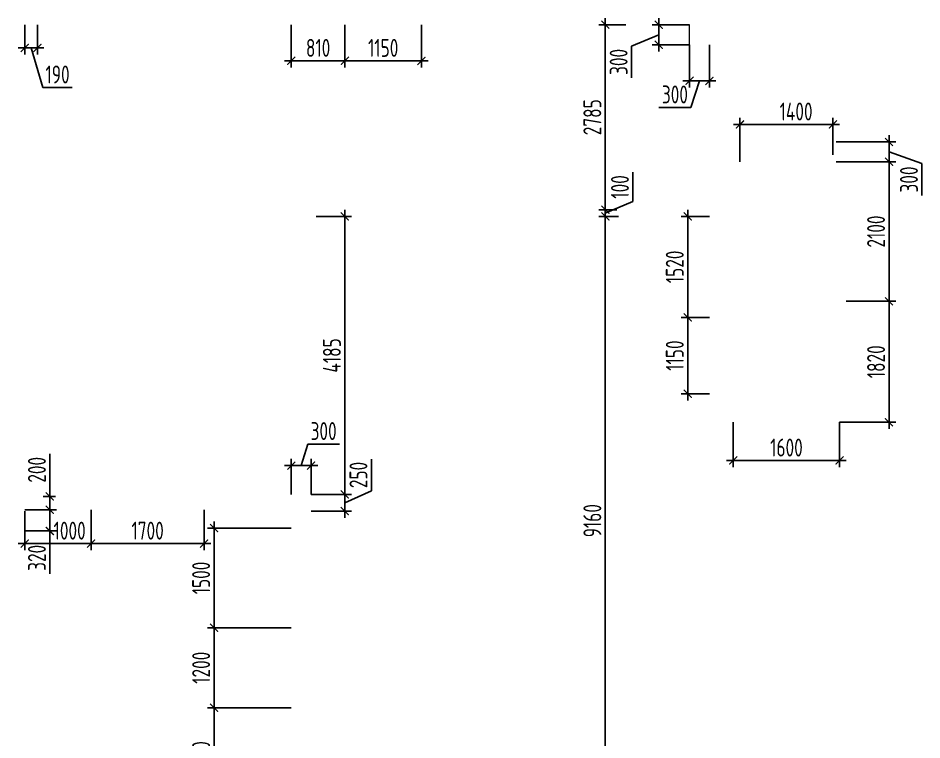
# Model space of a CAD drawing. Header units: millimetres. Extents: x -350007 to 535970, y -888 to 133718.
# Drawn here: x -160239 to -146641, y 71722 to 82586 of the extents above; entities that cross this region are included whole.
import ezdxf

# ---------------------------------------------------------------- set-up
doc = ezdxf.new("R2010")
doc.units = ezdxf.units.MM
doc.layers.add('АР_Размеры нов.', color=15, linetype='Continuous', lineweight=0)
doc.styles.add('ISOCPEUR', font='isocpeur.ttf', dxfattribs={"width": 0.7})
doc.dimstyles.new('R_100', dxfattribs={"dimtxt": 270, "dimasz": 120, "dimexe": 100, "dimexo": 0, "dimgap": 60, "dimtad": 1, "dimdec": 0, "dimrnd": 5, "dimzin": 0, "dimdsep": 46, "dimtxsty": 'ISOCPEUR', "dimblk": 'ARCHTICK', "dimcen": 0, "dimdle": 100, "dimclrd": 256, "dimclre": 256, "dimclrt": 256, "dimadec": 0, "dimazin": 0, "dimtfac": 2, "dimtdec": 0, "dimtofl": 0, "dimtmove": 1, "dimatfit": 3, "dimfxl": 1, "dimtvp": 3, "dimtolj": 1, "dimtzin": 0, "dimarcsym": 0})

# ---------------------------------------------------------------- blocks, each defined once
blk = doc.blocks.new('_ArchTick')
at = {"color": 0, "linetype": 'ByBlock', "const_width": 0.15}
blk.add_lwpolyline([(-0.5, -0.5), (0.5, 0.5)], dxfattribs=at)
blk = doc.blocks.new('*D2886')
at = {"layer": 'АР_Размеры нов.', "lineweight": -2, "ltscale": 100, "transparency": 16777216}
for p, q in [((-159140, 75186), (-159140, 74576)), ((-157440, 75186), (-157440, 74576)), ((-159240, 74676), (-157340, 74676))]:
    blk.add_line(p, q, dxfattribs=at)
at = {"layer": 'АР_Размеры нов.', "lineweight": -2, "ltscale": 100, "transparency": 16777216, "xscale": 120, "yscale": 120, "zscale": 120, "rotation": 180}
blk.add_blockref('_ArchTick', (-159140, 74676), dxfattribs=at)
at = {"layer": 'АР_Размеры нов.', "lineweight": -2, "ltscale": 100, "transparency": 16777216, "xscale": 120, "yscale": 120, "zscale": 120}
blk.add_blockref('_ArchTick', (-157440, 74676), dxfattribs=at)
at = {"layer": 'АР_Размеры нов.', "ltscale": 100, "transparency": 16777216, "insert": (-158290, 74871), "char_height": 270, "attachment_point": 5, "style": 'ISOCPEUR'}
blk.add_mtext('\\A1;1700', dxfattribs=at)
blk = doc.blocks.new('*D2889')
at = {"layer": 'АР_Размеры нов.', "lineweight": -2, "ltscale": 100, "transparency": 16777216}
for p, q in [((-157290, 75009), (-157290, 73309)), ((-156129, 74909), (-157390, 74909)), ((-156129, 73409), (-157390, 73409))]:
    blk.add_line(p, q, dxfattribs=at)
at = {"layer": 'АР_Размеры нов.', "lineweight": -2, "ltscale": 100, "transparency": 16777216, "xscale": 120, "yscale": 120, "zscale": 120}
for p, rotation in [((-157290, 74909), 90), ((-157290, 73409), 270)]:
    blk.add_blockref('_ArchTick', p, dxfattribs=dict(at, rotation=rotation))
at = {"layer": 'АР_Размеры нов.', "ltscale": 100, "transparency": 16777216, "insert": (-157485, 74159), "char_height": 270, "attachment_point": 5, "rotation": 90, "style": 'ISOCPEUR'}
blk.add_mtext('\\A1;1500', dxfattribs=at)
blk = doc.blocks.new('*D2890')
at = {"layer": 'АР_Размеры нов.', "lineweight": -2, "ltscale": 100, "transparency": 16777216}
for p, q in [((-157290, 73509), (-157290, 72107)), ((-156129, 73409), (-157390, 73409)), ((-156129, 72207), (-157390, 72207))]:
    blk.add_line(p, q, dxfattribs=at)
at = {"layer": 'АР_Размеры нов.', "lineweight": -2, "ltscale": 100, "transparency": 16777216, "xscale": 120, "yscale": 120, "zscale": 120}
for p, rotation in [((-157290, 73409), 90), ((-157290, 72207), 270)]:
    blk.add_blockref('_ArchTick', p, dxfattribs=dict(at, rotation=rotation))
at = {"layer": 'АР_Размеры нов.', "ltscale": 100, "transparency": 16777216, "insert": (-157485, 72808), "char_height": 270, "attachment_point": 5, "rotation": 90, "style": 'ISOCPEUR'}
blk.add_mtext('\\A1;1200', dxfattribs=at)
blk = doc.blocks.new('*D2891')
at = {"layer": 'АР_Размеры нов.', "lineweight": -2, "ltscale": 100, "transparency": 16777216}
for p, q in [((-156129, 72207), (-157390, 72207)), ((-157290, 72307), (-157290, 70607)), ((-156129, 70707), (-157390, 70707))]:
    blk.add_line(p, q, dxfattribs=at)
at = {"layer": 'АР_Размеры нов.', "lineweight": -2, "ltscale": 100, "transparency": 16777216, "xscale": 120, "yscale": 120, "zscale": 120}
for p, rotation in [((-157290, 72207), 90), ((-157290, 70707), 270)]:
    blk.add_blockref('_ArchTick', p, dxfattribs=dict(at, rotation=rotation))
at = {"layer": 'АР_Размеры нов.', "ltscale": 100, "transparency": 16777216, "insert": (-157485, 71457), "char_height": 270, "attachment_point": 5, "rotation": 90, "style": 'ISOCPEUR'}
blk.add_mtext('\\A1;1500', dxfattribs=at)
blk = doc.blocks.new('*D2901')
at = {"layer": 'АР_Размеры нов.', "lineweight": -2, "ltscale": 100, "transparency": 16777216}
for p, q in [((-149839, 78081), (-150264, 78081)), ((-150164, 78181), (-150164, 76831)), ((-149839, 76931), (-150264, 76931))]:
    blk.add_line(p, q, dxfattribs=at)
at = {"layer": 'АР_Размеры нов.', "lineweight": -2, "ltscale": 100, "transparency": 16777216, "xscale": 120, "yscale": 120, "zscale": 120}
for p, rotation in [((-150164, 78081), 90), ((-150164, 76931), 270)]:
    blk.add_blockref('_ArchTick', p, dxfattribs=dict(at, rotation=rotation))
at = {"layer": 'АР_Размеры нов.', "ltscale": 100, "transparency": 16777216, "insert": (-150359, 77506), "char_height": 270, "attachment_point": 5, "rotation": 90, "style": 'ISOCPEUR'}
blk.add_mtext('\\A1;1150', dxfattribs=at)
blk = doc.blocks.new('*D2795')
at = {"layer": 'АР_Размеры нов.', "lineweight": -2, "ltscale": 100, "transparency": 16777216}
for p, q in [((-160139, 75166), (-160139, 74576)), ((-159140, 75186), (-159140, 74576)), ((-160239, 74676), (-159040, 74676))]:
    blk.add_line(p, q, dxfattribs=at)
at = {"layer": 'АР_Размеры нов.', "lineweight": -2, "ltscale": 100, "transparency": 16777216, "xscale": 120, "yscale": 120, "zscale": 120, "rotation": 180}
blk.add_blockref('_ArchTick', (-160139, 74676), dxfattribs=at)
at = {"layer": 'АР_Размеры нов.', "lineweight": -2, "ltscale": 100, "transparency": 16777216, "xscale": 120, "yscale": 120, "zscale": 120}
blk.add_blockref('_ArchTick', (-159140, 74676), dxfattribs=at)
at = {"layer": 'АР_Размеры нов.', "ltscale": 100, "transparency": 16777216, "insert": (-159463, 74871), "char_height": 270, "attachment_point": 5, "style": 'ISOCPEUR'}
blk.add_mtext('\\A1;1000', dxfattribs=at)
blk = doc.blocks.new('*D3086')
at = {"layer": 'АР_Размеры нов.', "lineweight": -2, "ltscale": 100, "transparency": 16777216}
for p, q in [((-149378, 80423), (-149378, 81084)), ((-147979, 80525), (-147979, 81084)), ((-149478, 80984), (-147879, 80984))]:
    blk.add_line(p, q, dxfattribs=at)
at = {"layer": 'АР_Размеры нов.', "lineweight": -2, "ltscale": 100, "transparency": 16777216, "xscale": 120, "yscale": 120, "zscale": 120, "rotation": 180}
blk.add_blockref('_ArchTick', (-149378, 80984), dxfattribs=at)
at = {"layer": 'АР_Размеры нов.', "lineweight": -2, "ltscale": 100, "transparency": 16777216, "xscale": 120, "yscale": 120, "zscale": 120}
blk.add_blockref('_ArchTick', (-147979, 80984), dxfattribs=at)
at = {"layer": 'АР_Размеры нов.', "ltscale": 100, "transparency": 16777216, "insert": (-148534, 81179), "char_height": 270, "attachment_point": 5, "style": 'ISOCPEUR'}
blk.add_mtext('\\A1;1400', dxfattribs=at)
blk = doc.blocks.new('*D3087')
at = {"layer": 'АР_Размеры нов.', "lineweight": -2, "ltscale": 100, "transparency": 16777216}
for p, q in [((-147136, 78423), (-147136, 76403)), ((-147779, 78323), (-147036, 78323)), ((-147879, 76503), (-147036, 76503))]:
    blk.add_line(p, q, dxfattribs=at)
at = {"layer": 'АР_Размеры нов.', "lineweight": -2, "ltscale": 100, "transparency": 16777216, "xscale": 120, "yscale": 120, "zscale": 120}
for p, rotation in [((-147136, 78323), 90), ((-147136, 76503), 270)]:
    blk.add_blockref('_ArchTick', p, dxfattribs=dict(at, rotation=rotation))
at = {"layer": 'АР_Размеры нов.', "ltscale": 100, "transparency": 16777216, "insert": (-147331, 77413), "char_height": 270, "attachment_point": 5, "rotation": 90, "style": 'ISOCPEUR'}
blk.add_mtext('\\A1;1820', dxfattribs=at)
blk = doc.blocks.new('*D3098')
at = {"layer": 'АР_Размеры нов.', "lineweight": -2, "ltscale": 100, "transparency": 16777216}
for p, q in [((-149479, 76503), (-149479, 75827)), ((-147879, 76503), (-147879, 75827)), ((-149579, 75927), (-147779, 75927))]:
    blk.add_line(p, q, dxfattribs=at)
at = {"layer": 'АР_Размеры нов.', "lineweight": -2, "ltscale": 100, "transparency": 16777216, "xscale": 120, "yscale": 120, "zscale": 120, "rotation": 180}
blk.add_blockref('_ArchTick', (-149479, 75927), dxfattribs=at)
at = {"layer": 'АР_Размеры нов.', "lineweight": -2, "ltscale": 100, "transparency": 16777216, "xscale": 120, "yscale": 120, "zscale": 120}
blk.add_blockref('_ArchTick', (-147879, 75927), dxfattribs=at)
at = {"layer": 'АР_Размеры нов.', "ltscale": 100, "transparency": 16777216, "insert": (-148679, 76122), "char_height": 270, "attachment_point": 5, "style": 'ISOCPEUR'}
blk.add_mtext('\\A1;1600', dxfattribs=at)
blk = doc.blocks.new('*D3101')
at = {"layer": 'АР_Размеры нов.', "lineweight": -2, "ltscale": 100, "transparency": 16777216}
for p, q in [((-147136, 78223), (-147136, 80523)), ((-147779, 80423), (-147036, 80423)), ((-147779, 78323), (-147036, 78323))]:
    blk.add_line(p, q, dxfattribs=at)
at = {"layer": 'АР_Размеры нов.', "lineweight": -2, "ltscale": 100, "transparency": 16777216, "xscale": 120, "yscale": 120, "zscale": 120}
for p, rotation in [((-147136, 80423), 90), ((-147136, 78323), 270)]:
    blk.add_blockref('_ArchTick', p, dxfattribs=dict(at, rotation=rotation))
at = {"layer": 'АР_Размеры нов.', "ltscale": 100, "transparency": 16777216, "insert": (-147331, 79373), "char_height": 270, "attachment_point": 5, "rotation": 90, "style": 'ISOCPEUR'}
blk.add_mtext('\\A1;2100', dxfattribs=at)
blk = doc.blocks.new('*D3134')
at = {"layer": 'АР_Размеры нов.', "lineweight": -2, "ltscale": 100, "transparency": 16777216}
for p, q in [((-147136, 80323), (-147136, 80821)), ((-147933, 80721), (-147036, 80721)), ((-147136, 80572), (-146641, 80396)), ((-147933, 80423), (-147036, 80423)), ((-146641, 80396), (-146641, 79917))]:
    blk.add_line(p, q, dxfattribs=at)
at = {"layer": 'АР_Размеры нов.', "lineweight": -2, "ltscale": 100, "transparency": 16777216, "xscale": 120, "yscale": 120, "zscale": 120}
for p, rotation in [((-147136, 80721), 90), ((-147136, 80423), 270)]:
    blk.add_blockref('_ArchTick', p, dxfattribs=dict(at, rotation=rotation))
at = {"layer": 'АР_Размеры нов.', "ltscale": 100, "transparency": 16777216, "insert": (-146836, 80156), "char_height": 270, "attachment_point": 5, "rotation": 90, "style": 'ISOCPEUR'}
blk.add_mtext('\\A1;300', dxfattribs=at)
blk = doc.blocks.new('*D1756')
at = {"layer": 'АР_Размеры нов.', "lineweight": -2, "ltscale": 500, "transparency": 16777216}
for p, q in [((-150137, 82184), (-150137, 81541)), ((-149839, 82184), (-149839, 81541)), ((-150237, 81641), (-149739, 81641)), ((-149988, 81641), (-150117, 81241)), ((-150117, 81241), (-150597, 81241))]:
    blk.add_line(p, q, dxfattribs=at)
at = {"layer": 'АР_Размеры нов.', "lineweight": -2, "ltscale": 500, "transparency": 16777216, "xscale": 120, "yscale": 120, "zscale": 120, "rotation": 180}
blk.add_blockref('_ArchTick', (-150137, 81641), dxfattribs=at)
at = {"layer": 'АР_Размеры нов.', "lineweight": -2, "ltscale": 500, "transparency": 16777216, "xscale": 120, "yscale": 120, "zscale": 120}
blk.add_blockref('_ArchTick', (-149839, 81641), dxfattribs=at)
at = {"layer": 'АР_Размеры нов.', "lineweight": 13, "ltscale": 500, "transparency": 16777216, "insert": (-150357, 81436), "char_height": 270, "attachment_point": 5, "style": 'ISOCPEUR'}
blk.add_mtext('\\A1;300', dxfattribs=at)
blk = doc.blocks.new('*D1874')
at = {"layer": 'АР_Размеры нов.', "lineweight": -2, "ltscale": 500, "transparency": 16777216}
for p, q in [((-150599, 82586), (-150599, 82084)), ((-150137, 82486), (-150699, 82486)), ((-150599, 82335), (-151009, 82165)), ((-151009, 82165), (-151009, 81686)), ((-150137, 82184), (-150699, 82184))]:
    blk.add_line(p, q, dxfattribs=at)
at = {"layer": 'АР_Размеры нов.', "lineweight": -2, "ltscale": 500, "transparency": 16777216, "xscale": 120, "yscale": 120, "zscale": 120}
for p, rotation in [((-150599, 82486), 90), ((-150599, 82184), 270)]:
    blk.add_blockref('_ArchTick', p, dxfattribs=dict(at, rotation=rotation))
at = {"layer": 'АР_Размеры нов.', "lineweight": 13, "ltscale": 500, "transparency": 16777216, "insert": (-151204, 81926), "char_height": 270, "attachment_point": 5, "rotation": 90, "style": 'ISOCPEUR'}
blk.add_mtext('\\A1;300', dxfattribs=at)
blk = doc.blocks.new('*D1875')
at = {"layer": 'АР_Размеры нов.', "lineweight": -2, "ltscale": 500, "transparency": 16777216}
for p, q in [((-156129, 82486), (-156129, 81842)), ((-155321, 82486), (-155321, 81842)), ((-156229, 81942), (-155221, 81942))]:
    blk.add_line(p, q, dxfattribs=at)
at = {"layer": 'АР_Размеры нов.', "lineweight": -2, "ltscale": 500, "transparency": 16777216, "xscale": 120, "yscale": 120, "zscale": 120, "rotation": 180}
blk.add_blockref('_ArchTick', (-156129, 81942), dxfattribs=at)
at = {"layer": 'АР_Размеры нов.', "lineweight": -2, "ltscale": 500, "transparency": 16777216, "xscale": 120, "yscale": 120, "zscale": 120}
blk.add_blockref('_ArchTick', (-155321, 81942), dxfattribs=at)
at = {"layer": 'АР_Размеры нов.', "lineweight": 13, "ltscale": 500, "transparency": 16777216, "insert": (-155725, 82137), "char_height": 270, "attachment_point": 5, "style": 'ISOCPEUR'}
blk.add_mtext('\\A1;810', dxfattribs=at)
blk = doc.blocks.new('*D1876')
at = {"layer": 'АР_Размеры нов.', "lineweight": -2, "ltscale": 500, "transparency": 16777216}
for p, q in [((-155321, 82486), (-155321, 81842)), ((-154171, 82486), (-154171, 81842)), ((-155421, 81942), (-154071, 81942))]:
    blk.add_line(p, q, dxfattribs=at)
at = {"layer": 'АР_Размеры нов.', "lineweight": -2, "ltscale": 500, "transparency": 16777216, "xscale": 120, "yscale": 120, "zscale": 120, "rotation": 180}
blk.add_blockref('_ArchTick', (-155321, 81942), dxfattribs=at)
at = {"layer": 'АР_Размеры нов.', "lineweight": -2, "ltscale": 500, "transparency": 16777216, "xscale": 120, "yscale": 120, "zscale": 120}
blk.add_blockref('_ArchTick', (-154171, 81942), dxfattribs=at)
at = {"layer": 'АР_Размеры нов.', "lineweight": 13, "ltscale": 500, "transparency": 16777216, "insert": (-154746, 82137), "char_height": 270, "attachment_point": 5, "style": 'ISOCPEUR'}
blk.add_mtext('\\A1;1150', dxfattribs=at)
blk = doc.blocks.new('*D1877')
at = {"layer": 'АР_Размеры нов.', "lineweight": -2, "ltscale": 500, "transparency": 16777216}
for p, q in [((-160139, 82486), (-160139, 82037)), ((-159949, 82486), (-159949, 82037)), ((-160239, 82137), (-159849, 82137)), ((-160044, 82137), (-159865, 81542)), ((-159865, 81542), (-159424, 81542))]:
    blk.add_line(p, q, dxfattribs=at)
at = {"layer": 'АР_Размеры нов.', "lineweight": -2, "ltscale": 500, "transparency": 16777216, "xscale": 120, "yscale": 120, "zscale": 120, "rotation": 180}
blk.add_blockref('_ArchTick', (-160139, 82137), dxfattribs=at)
at = {"layer": 'АР_Размеры нов.', "lineweight": -2, "ltscale": 500, "transparency": 16777216, "xscale": 120, "yscale": 120, "zscale": 120}
blk.add_blockref('_ArchTick', (-159949, 82137), dxfattribs=at)
at = {"layer": 'АР_Размеры нов.', "lineweight": 13, "ltscale": 500, "transparency": 16777216, "insert": (-159645, 81737), "char_height": 270, "attachment_point": 5, "style": 'ISOCPEUR'}
blk.add_mtext('\\A1;190', dxfattribs=at)
blk = doc.blocks.new('*D1879')
at = {"layer": 'АР_Размеры нов.', "lineweight": -2, "ltscale": 500, "transparency": 16777216}
for p, q in [((-151404, 82586), (-151404, 79601)), ((-151094, 82486), (-151504, 82486)), ((-151276, 79701), (-151504, 79701))]:
    blk.add_line(p, q, dxfattribs=at)
at = {"layer": 'АР_Размеры нов.', "lineweight": -2, "ltscale": 500, "transparency": 16777216, "xscale": 120, "yscale": 120, "zscale": 120}
for p, rotation in [((-151404, 82486), 90), ((-151404, 79701), 270)]:
    blk.add_blockref('_ArchTick', p, dxfattribs=dict(at, rotation=rotation))
at = {"layer": 'АР_Размеры нов.', "lineweight": 13, "ltscale": 500, "transparency": 16777216, "insert": (-151599, 81093), "char_height": 270, "attachment_point": 5, "rotation": 90, "style": 'ISOCPEUR'}
blk.add_mtext('\\A1;2785', dxfattribs=at)
blk = doc.blocks.new('*D1880')
at = {"layer": 'АР_Размеры нов.', "lineweight": -2, "ltscale": 500, "transparency": 16777216}
for p, q in [((-151404, 79701), (-151404, 70341)), ((-151204, 79601), (-151504, 79601)), ((-150635, 70441), (-151504, 70441))]:
    blk.add_line(p, q, dxfattribs=at)
at = {"layer": 'АР_Размеры нов.', "lineweight": -2, "ltscale": 500, "transparency": 16777216, "xscale": 120, "yscale": 120, "zscale": 120}
for p, rotation in [((-151404, 79601), 90), ((-151404, 70441), 270)]:
    blk.add_blockref('_ArchTick', p, dxfattribs=dict(at, rotation=rotation))
at = {"layer": 'АР_Размеры нов.', "lineweight": 13, "ltscale": 500, "transparency": 16777216, "insert": (-151599, 75021), "char_height": 270, "attachment_point": 5, "rotation": 90, "style": 'ISOCPEUR'}
blk.add_mtext('\\A1;9160', dxfattribs=at)
blk = doc.blocks.new('*D1893')
at = {"layer": 'АР_Размеры нов.', "lineweight": -2, "ltscale": 500, "transparency": 16777216}
for p, q in [((-150164, 77981), (-150164, 79701)), ((-149839, 79601), (-150264, 79601)), ((-149839, 78081), (-150264, 78081))]:
    blk.add_line(p, q, dxfattribs=at)
at = {"layer": 'АР_Размеры нов.', "lineweight": -2, "ltscale": 500, "transparency": 16777216, "xscale": 120, "yscale": 120, "zscale": 120}
for p, rotation in [((-150164, 79601), 90), ((-150164, 78081), 270)]:
    blk.add_blockref('_ArchTick', p, dxfattribs=dict(at, rotation=rotation))
at = {"layer": 'АР_Размеры нов.', "lineweight": 13, "ltscale": 500, "transparency": 16777216, "insert": (-150359, 78841), "char_height": 270, "attachment_point": 5, "rotation": 90, "style": 'ISOCPEUR'}
blk.add_mtext('\\A1;1520', dxfattribs=at)
blk = doc.blocks.new('*D1894')
at = {"layer": 'АР_Размеры нов.', "lineweight": -2, "ltscale": 500, "transparency": 16777216}
for p, q in [((-150989, 79823), (-150989, 80265)), ((-151404, 79651), (-150989, 79823)), ((-151404, 79701), (-151404, 79821)), ((-151230, 79701), (-151504, 79701)), ((-151404, 79601), (-151404, 79701)), ((-151230, 79601), (-151504, 79601)), ((-151404, 79601), (-151404, 79481))]:
    blk.add_line(p, q, dxfattribs=at)
at = {"layer": 'АР_Размеры нов.', "lineweight": -2, "ltscale": 500, "transparency": 16777216, "xscale": 120, "yscale": 120, "zscale": 120}
for p, rotation in [((-151404, 79701), 270), ((-151404, 79601), 90)]:
    blk.add_blockref('_ArchTick', p, dxfattribs=dict(at, rotation=rotation))
at = {"layer": 'АР_Размеры нов.', "lineweight": 13, "ltscale": 500, "transparency": 16777216, "insert": (-151184, 80044), "char_height": 270, "attachment_point": 5, "rotation": 90, "style": 'ISOCPEUR'}
blk.add_mtext('\\A1;100', dxfattribs=at)
blk = doc.blocks.new('*D1907')
at = {"layer": 'АР_Размеры нов.', "lineweight": -2, "ltscale": 500, "transparency": 16777216}
for p, q in [((-154923, 75469), (-154923, 75948)), ((-155323, 75516), (-155323, 75066)), ((-155323, 75291), (-154923, 75469)), ((-155828, 75416), (-155223, 75416)), ((-155829, 75166), (-155223, 75166))]:
    blk.add_line(p, q, dxfattribs=at)
at = {"layer": 'АР_Размеры нов.', "lineweight": -2, "ltscale": 500, "transparency": 16777216, "xscale": 120, "yscale": 120, "zscale": 120}
for p, rotation in [((-155323, 75416), 90), ((-155323, 75166), 270)]:
    blk.add_blockref('_ArchTick', p, dxfattribs=dict(at, rotation=rotation))
at = {"layer": 'АР_Размеры нов.', "lineweight": 13, "ltscale": 500, "transparency": 16777216, "insert": (-155118, 75709), "char_height": 270, "attachment_point": 5, "rotation": 90, "style": 'ISOCPEUR'}
blk.add_mtext('\\A1;250', dxfattribs=at)
blk = doc.blocks.new('*D1908')
at = {"layer": 'АР_Размеры нов.', "lineweight": -2, "ltscale": 500, "transparency": 16777216}
for p, q in [((-155323, 75316), (-155323, 79701)), ((-155755, 79601), (-155223, 79601)), ((-155829, 75416), (-155223, 75416))]:
    blk.add_line(p, q, dxfattribs=at)
at = {"layer": 'АР_Размеры нов.', "lineweight": -2, "ltscale": 500, "transparency": 16777216, "xscale": 120, "yscale": 120, "zscale": 120}
for p, rotation in [((-155323, 79601), 90), ((-155323, 75416), 270)]:
    blk.add_blockref('_ArchTick', p, dxfattribs=dict(at, rotation=rotation))
at = {"layer": 'АР_Размеры нов.', "lineweight": 13, "ltscale": 500, "transparency": 16777216, "insert": (-155518, 77508), "char_height": 270, "attachment_point": 5, "rotation": 90, "style": 'ISOCPEUR'}
blk.add_mtext('\\A1;4185', dxfattribs=at)
blk = doc.blocks.new('*D1909')
at = {"layer": 'АР_Размеры нов.', "lineweight": -2, "ltscale": 500, "transparency": 16777216}
for p, q in [((-155979, 75850), (-155881, 76175)), ((-155881, 76175), (-155402, 76175)), ((-156129, 75416), (-156129, 75950)), ((-155829, 75416), (-155829, 75950)), ((-155729, 75850), (-156229, 75850))]:
    blk.add_line(p, q, dxfattribs=at)
at = {"layer": 'АР_Размеры нов.', "lineweight": -2, "ltscale": 500, "transparency": 16777216, "xscale": 120, "yscale": 120, "zscale": 120, "rotation": 180}
blk.add_blockref('_ArchTick', (-156129, 75850), dxfattribs=at)
at = {"layer": 'АР_Размеры нов.', "lineweight": -2, "ltscale": 500, "transparency": 16777216, "xscale": 120, "yscale": 120, "zscale": 120}
blk.add_blockref('_ArchTick', (-155829, 75850), dxfattribs=at)
at = {"layer": 'АР_Размеры нов.', "lineweight": 13, "ltscale": 500, "transparency": 16777216, "insert": (-155642, 76370), "char_height": 270, "attachment_point": 5, "style": 'ISOCPEUR'}
blk.add_mtext('\\A1;300', dxfattribs=at)
blk = doc.blocks.new('*D2031')
at = {"layer": 'АР_Размеры нов.', "lineweight": -2, "ltscale": 500, "transparency": 16777216}
for p, q in [((-159761, 76027), (-159761, 75386)), ((-159761, 75086), (-159761, 75486)), ((-159674, 75386), (-159861, 75386)), ((-159674, 75186), (-159861, 75186))]:
    blk.add_line(p, q, dxfattribs=at)
at = {"layer": 'АР_Размеры нов.', "lineweight": -2, "ltscale": 500, "transparency": 16777216, "xscale": 120, "yscale": 120, "zscale": 120}
for p, rotation in [((-159761, 75386), 90), ((-159761, 75186), 270)]:
    blk.add_blockref('_ArchTick', p, dxfattribs=dict(at, rotation=rotation))
at = {"layer": 'АР_Размеры нов.', "lineweight": 13, "ltscale": 500, "transparency": 16777216, "insert": (-159956, 75787), "char_height": 270, "attachment_point": 5, "rotation": 90, "style": 'ISOCPEUR'}
blk.add_mtext('\\A1;200', dxfattribs=at)
blk = doc.blocks.new('*D2240')
at = {"layer": 'АР_Размеры нов.', "lineweight": -2, "ltscale": 500, "transparency": 16777216}
for p, q in [((-159761, 74766), (-159761, 75286)), ((-160139, 75186), (-159661, 75186)), ((-160139, 74866), (-159661, 74866)), ((-159761, 74223), (-159761, 74866))]:
    blk.add_line(p, q, dxfattribs=at)
at = {"layer": 'АР_Размеры нов.', "lineweight": -2, "ltscale": 500, "transparency": 16777216, "xscale": 120, "yscale": 120, "zscale": 120}
for p, rotation in [((-159761, 75186), 90), ((-159761, 74866), 270)]:
    blk.add_blockref('_ArchTick', p, dxfattribs=dict(at, rotation=rotation))
at = {"layer": 'АР_Размеры нов.', "lineweight": 13, "ltscale": 500, "transparency": 16777216, "insert": (-159956, 74462), "char_height": 270, "attachment_point": 5, "rotation": 90, "style": 'ISOCPEUR'}
blk.add_mtext('\\A1;320', dxfattribs=at)

msp = doc.modelspace()

# ---------------------------------------------------------------- linework, layer by layer
at = {"layer": 'АР_Размеры нов.', "lineweight": 13, "ltscale": 500}
msp.add_line((-150137, 82184.4), (-150137, 82485.7), dxfattribs=at)

# ---------------------------------------------------------------- dimensions: what is measured, and where the dimension line sits
for base, p1, p2, override, picture, middle in [((-151404, 79700.7), (-151093.5, 82485.7), (-151276.3, 79700.7), {"dimpost": '\\X'}, '*D1879', (-151599, 81093.2)), ((-155323.3, 79600.7), (-155828.9, 75415.7), (-155754.9, 79600.7), {"dimpost": '\\X'}, '*D1908', (-155518.3, 77508.2)), ((-151404, 70440.7), (-151204.2, 79600.7), (-150635.1, 70440.7), {"dimpost": '\\X'}, '*D1880', (-151599, 75020.7)), ((-150163.9, 79600.7), (-149838.9, 78080.7), (-149838.9, 79600.7), {"dimpost": '\\X', "dimfxl": 2.5, "dimarcsym": 1}, '*D1893', (-150358.9, 78840.7))]:
    dim = msp.add_linear_dim(base=base, p1=p1, p2=p2, angle=90, dimstyle='R_100', override=override, dxfattribs=at)
    dim.commit()
    dim.dimension.update_dxf_attribs({"geometry": picture, "text_midpoint": middle})
for base, p1, p2, picture, middle in [((-150599, 82184.4), (-150137, 82485.7), (-150137, 82184.4), '*D1874', (-151008.9, 82105.4)), ((-151404, 79700.7), (-151230, 79600.7), (-151230, 79700.7), '*D1894', (-150988.9, 79883.4)), ((-159761.3, 75385.7), (-159673.6, 75185.7), (-159673.6, 75385.7), '*D2031', (-159682.9, 75787.2)), ((-155323.3, 75165.7), (-155828.5, 75415.7), (-155828.9, 75165.7), '*D1907', (-154923.3, 75529.2)), ((-159761.3, 75185.7), (-160138.9, 74865.7), (-160138.9, 75185.7), '*D2240', (-159478.7, 74462.3))]:
    dim = msp.add_linear_dim(base=base, p1=p1, p2=p2, angle=90, dimstyle='R_100', override={"dimpost": '\\X'}, dxfattribs=at)
    dim.commit()
    dim.dimension.update_dxf_attribs({"geometry": picture, "text_midpoint": middle, "dimtype": 160})
for base, p1, p2, picture, middle in [((-159948.9, 82136.6), (-160138.9, 82485.7), (-159948.9, 82485.7), '*D1877', (-159805.4, 81736.6)), ((-155321.1, 81941.7), (-156128.9, 82485.7), (-155321.1, 82485.7), '*D1875', (-155725, 82136.7)), ((-154171.1, 81941.7), (-155321.1, 82485.7), (-154171.1, 82485.7), '*D1876', (-154746.1, 82136.7)), ((-156128.9, 75850.3), (-155828.9, 75415.7), (-156128.9, 75415.7), '*D1909', (-155821.4, 76370.3))]:
    dim = msp.add_linear_dim(base=base, p1=p1, p2=p2, dimstyle='R_100', override={"dimpost": '\\X'}, dxfattribs=at)
    dim.commit()
    dim.dimension.update_dxf_attribs({"geometry": picture, "text_midpoint": middle})
dim = msp.add_linear_dim(base=(-149838.9, 81640.7), p1=(-150137, 82184.4), p2=(-149838.9, 82184.4), dimstyle='R_100', override={"dimpost": '\\X'}, dxfattribs=at)
dim.commit()
dim.dimension.update_dxf_attribs({"geometry": '*D1756', "text_midpoint": (-150177.5, 81240.7), "dimtype": 160})
at = {"layer": 'АР_Размеры нов.', "ltscale": 100}
for base, p1, p2, picture, middle in [((-147979.2, 80984.4), (-149378.5, 80422.6), (-147979.2, 80525.3), '*D3086', (-148534, 80984.4)), ((-159139.7, 74676), (-160138.9, 75165.7), (-159139.7, 75185.8), '*D2795', (-159463.5, 74676))]:
    dim = msp.add_linear_dim(base=base, p1=p1, p2=p2, dimstyle='R_100', override={"dimpost": '\\X', "dimfxl": 2.5, "dimarcsym": 1}, dxfattribs=at)
    dim.commit()
    dim.dimension.update_dxf_attribs({"geometry": picture, "text_midpoint": middle, "dimtype": 160})
dim = msp.add_linear_dim(base=(-147135.6, 80721.5), p1=(-147932.7, 80422.6), p2=(-147932.7, 80721.5), angle=90, dimstyle='R_100', override={"dimpost": '\\X', "dimfxl": 300, "dimarcsym": 1}, dxfattribs=at)
dim.commit()
dim.dimension.update_dxf_attribs({"geometry": '*D3134', "text_midpoint": (-146641, 80336), "dimtype": 160})
for base, p1, p2, picture, middle in [((-147135.6, 80422.6), (-147778.9, 78322.6), (-147778.9, 80422.6), '*D3101', (-147330.6, 79372.6)), ((-147135.6, 76503), (-147778.9, 78322.6), (-147879, 76503), '*D3087', (-147330.6, 77412.8)), ((-150163.9, 76930.7), (-149838.9, 78080.7), (-149838.9, 76930.7), '*D2901', (-150358.9, 77505.7)), ((-157290.2, 73409.5), (-156128.9, 74909.5), (-156128.9, 73409.5), '*D2889', (-157485.2, 74159.5)), ((-157290.2, 72207.2), (-156128.9, 73409.5), (-156128.9, 72207.2), '*D2890', (-157485.2, 72808.3)), ((-157290.2, 70707.2), (-156128.9, 72207.2), (-156128.9, 70707.2), '*D2891', (-157485.2, 71457.2))]:
    dim = msp.add_linear_dim(base=base, p1=p1, p2=p2, angle=90, dimstyle='R_100', override={"dimpost": '\\X', "dimfxl": 2.5, "dimarcsym": 1}, dxfattribs=at)
    dim.commit()
    dim.dimension.update_dxf_attribs({"geometry": picture, "text_midpoint": middle})
for base, p1, p2, picture, middle in [((-147879, 75927.1), (-149478.9, 76503), (-147879, 76503), '*D3098', (-148678.9, 76122.1)), ((-157439.7, 74676), (-159139.7, 75185.8), (-157439.7, 75185.8), '*D2886', (-158289.7, 74871))]:
    dim = msp.add_linear_dim(base=base, p1=p1, p2=p2, dimstyle='R_100', override={"dimpost": '\\X', "dimfxl": 2.5, "dimarcsym": 1}, dxfattribs=at)
    dim.commit()
    dim.dimension.update_dxf_attribs({"geometry": picture, "text_midpoint": middle})

doc.saveas('drawing.dxf')
